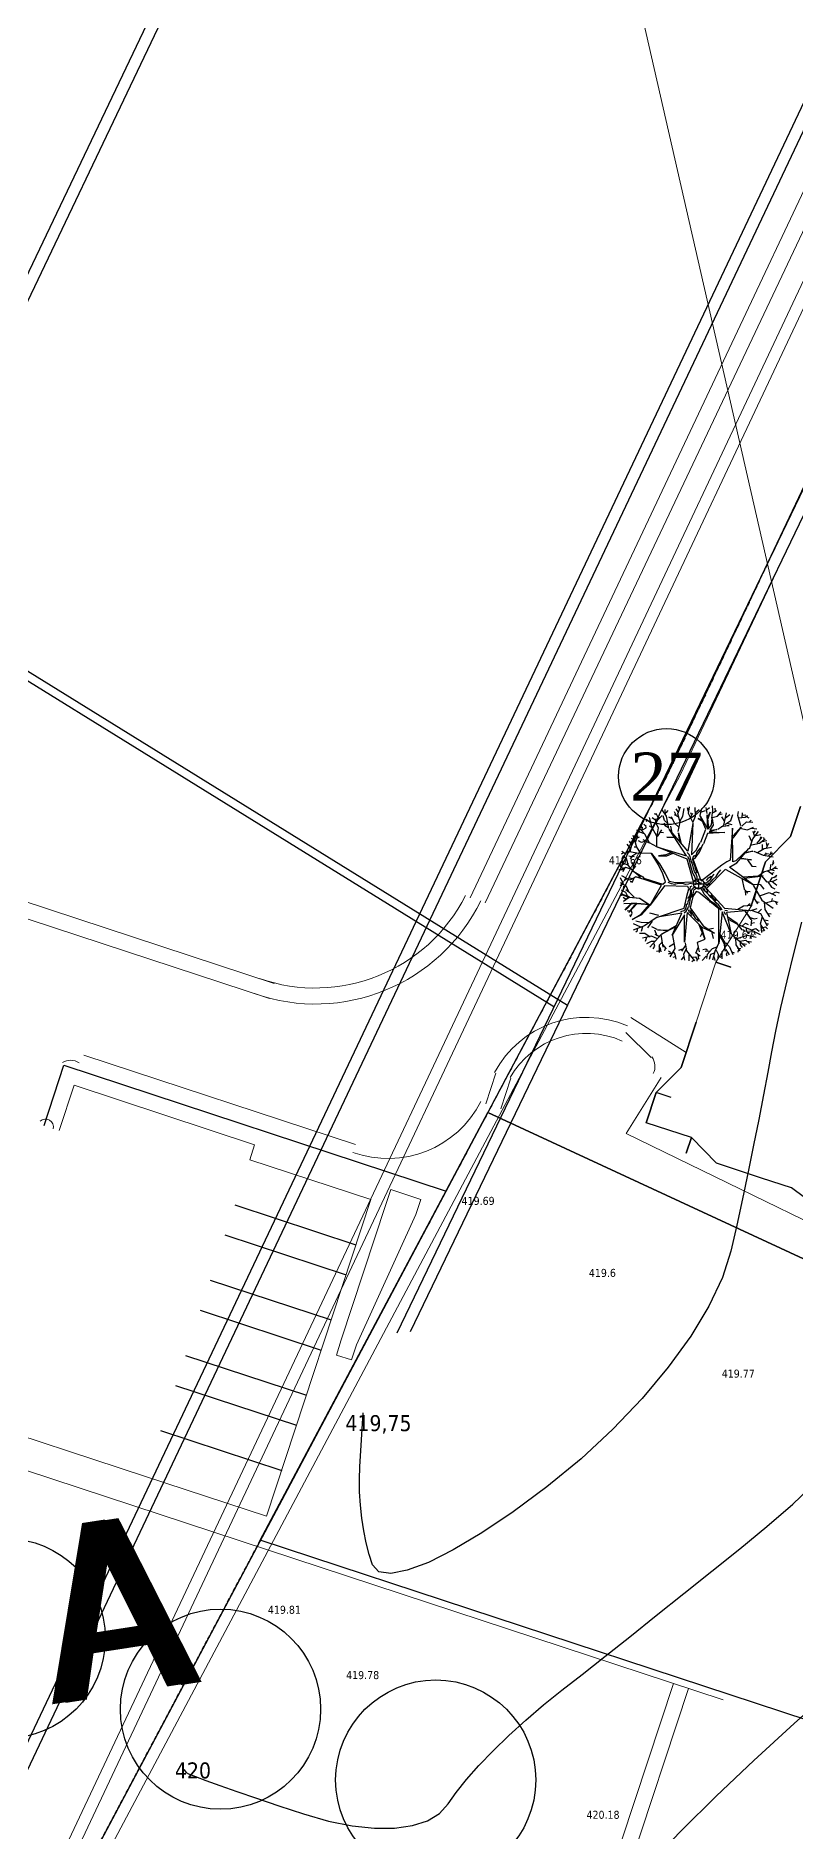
# Model space of a CAD drawing. Header units: metres. Extents: x 2 to 659295185, y -28 to 1124222152.
# Drawn here: x 654544.5 to 654639.4, y 1123515.1 to 1123739.4 of the extents above; entities that cross this region are included whole.
import ezdxf
from ezdxf.enums import TextEntityAlignment as Align

# ---------------------------------------------------------------- set-up
doc = ezdxf.new("R2010")
doc.units = ezdxf.units.M
doc.header["$MEASUREMENT"] = 0
doc.linetypes.add('HIDDEN', pattern=[0.375, 0.25, -0.125])
doc.layers.get('0').update_dxf_attribs({"linetype": 'CONTINUOUS'})
for name, color, linetype in [('000PAREDES', 2, 'CONTINUOUS'), ('Arboles', 3, 'CONTINUOUS'), ('CALLES', 1, 'CONTINUOUS'), ('Cota', 3, 'CONTINUOUS'), ('CURVAS', 2, 'CONTINUOUS'), ('CVL_CURV_D', 7, 'CONTINUOUS'), ('CVL_CURV_G', 42, 'CONTINUOUS'), ('Estructura', 1, 'CONTINUOUS'), ('MANZANA', 30, 'CONTINUOUS'), ('PARCELA SL', 1, 'CONTINUOUS'), ('PARED', 7, 'CONTINUOUS'), ('PUERTA', 3, 'CONTINUOUS'), ('vista4', 6, 'CONTINUOUS')]:
    doc.layers.add(name, color=color, linetype=linetype)
doc.layers.add('acera', color=32, linetype='CONTINUOUS', lineweight=20)
doc.styles.get("Standard").update_dxf_attribs({"font": 'tahoma.ttf'})
doc.styles.add('VERT_CUADRO', font='ROMANTIC')

# ---------------------------------------------------------------- blocks, each defined once
blk = doc.blocks.new('VERT_CUADRO')
blk.add_circle((0, 0), 1)
at = {"style": 'VERT_CUADRO'}
blk.add_attdef('PT', text='', height=1, dxfattribs=at).set_placement((0, 0), align=Align.MIDDLE_CENTER)
blk = doc.blocks.new('A$C469D301D')
for p, q in [((0.472, 2.19), (0.454, 2.246)), ((0.529, 2.215), (0.505, 2.254)), ((0.569, 2.297), (0.539, 2.291)), ((0.618, 2.253), (0.548, 2.319)), ((0.627, 2.18), (0.604, 2.342)), ((0.699, 2.283), (0.644, 2.335)), ((0.723, 2.371), (0.688, 2.393)), ((0.723, 2.167), (0.691, 2.248)), ((0.701, 2.233), (0.696, 2.313)), ((0.704, 2.255), (0.754, 2.336)), ((0.741, 2.314), (0.717, 2.394)), ((0.735, 2.294), (0.806, 2.35)), ((0.871, 2.329), (0.817, 2.438)), ((0.83, 2.269), (0.82, 2.342)), ((0.877, 2.215), (0.83, 2.269)), ((0.857, 2.363), (0.866, 2.436)), ((0.885, 2.134), (0.871, 2.329)), ((0.872, 2.385), (0.907, 2.417)), ((0.951, 2.277), (0.904, 2.309)), ((0.979, 2.208), (0.945, 2.313)), ((1.06, 2.293), (0.996, 2.337)), ((1.024, 2.327), (1.006, 2.38)), ((1.063, 2.376), (1.036, 2.423)), ((1.05, 2.343), (1.105, 2.45)), ((1.072, 2.21), (1.05, 2.343)), ((1.089, 2.418), (1.073, 2.459)), ((1.075, 2.229), (1.122, 2.297)), ((1.122, 2.297), (1.16, 2.416)), ((1.222, 2.361), (1.211, 2.418)), ((1.217, 2.33), (1.246, 2.432)), ((1.272, 2.173), (1.217, 2.33)), ((1.246, 2.272), (1.284, 2.327)), ((1.262, 2.305), (1.257, 2.334)), ((1.273, 2.188), (1.321, 2.271)), ((1.321, 2.271), (1.332, 2.411)), ((1.331, 2.333), (1.391, 2.37)), ((1.394, 2.274), (1.435, 2.378)), ((1.395, 2.267), (1.483, 2.047)), ((1.455, 2.051), (1.395, 2.267)), ((1.421, 2.331), (1.486, 2.343)), ((1.483, 2.047), (1.505, 2.271)), ((1.505, 2.271), (1.494, 2.051)), ((1.507, 2.291), (1.504, 2.387)), ((1.556, 2.307), (1.507, 2.209)), ((1.512, 2.24), (1.556, 2.307)), ((1.514, 2.352), (1.554, 2.378)), ((1.57, 2.21), (1.603, 2.331)), ((1.603, 2.331), (1.606, 2.398)), ((1.603, 2.294), (1.658, 2.319)), ((1.64, 2.312), (1.639, 2.36)), ((1.659, 2.23), (1.726, 2.291)), ((1.688, 2.254), (1.736, 2.259)), ((1.743, 2.078), (1.809, 2.265)), ((1.978, 2.201), (1.997, 2.261)), ((0.239, 1.921), (0.207, 1.975)), ((0.276, 1.952), (0.25, 2.017)), ((0.331, 2.02), (0.284, 2.052)), ((0.349, 1.908), (0.316, 2.099)), ((0.34, 1.983), (0.39, 2.088)), ((0.384, 2.08), (0.373, 2.114)), ((0.377, 2.055), (0.413, 2.066)), ((0.421, 2.154), (0.382, 2.171)), ((0.433, 1.972), (0.389, 2.002)), ((0.427, 2.136), (0.404, 2.18)), ((0.501, 2.097), (0.422, 2.212)), ((0.495, 2.101), (0.427, 2.136)), ((0.49, 1.987), (0.433, 1.972)), ((0.464, 2.155), (0.478, 2.21)), ((0.555, 1.947), (0.464, 2.011)), ((0.474, 2.166), (0.531, 2.191)), ((0.557, 1.949), (0.501, 2.097)), ((0.531, 2.191), (0.533, 2.235)), ((0.624, 2.185), (0.588, 2.211)), ((0.684, 2.04), (0.627, 2.18)), ((0.66, 1.875), (0.684, 2.04)), ((0.688, 2.043), (0.723, 2.167)), ((0.692, 2.034), (0.774, 2.126)), ((0.753, 2.094), (0.793, 2.084)), ((0.879, 2.144), (0.822, 2.19)), ((0.844, 2.175), (0.823, 2.227)), ((0.834, 2.006), (0.945, 1.989)), ((0.947, 1.979), (0.834, 2.006)), ((1.133, 1.748), (0.885, 2.126)), ((1.1, 1.678), (0.886, 2.125)), ((0.925, 2.06), (0.916, 2.166)), ((1.045, 2.131), (0.979, 2.208)), ((1.023, 2.071), (1.072, 2.21)), ((1.023, 2.049), (1.043, 1.881)), ((1.026, 1.915), (1.023, 2.049)), ((1.264, 2.167), (1.133, 1.748)), ((1.267, 2.169), (1.181, 1.68)), ((1.35, 1.86), (1.455, 2.051)), ((1.358, 2.23), (1.419, 2.182)), ((1.416, 2.196), (1.358, 2.23)), ((1.471, 1.979), (1.387, 1.829)), ((1.744, 1.964), (1.471, 1.979)), ((1.494, 2.051), (1.552, 2.107)), ((1.623, 2.027), (1.503, 2.003)), ((1.503, 2.003), (1.744, 1.964)), ((1.574, 2.1), (1.512, 2.027)), ((1.512, 2.027), (1.623, 2.027)), ((1.552, 2.107), (1.572, 2.206)), ((1.572, 2.206), (1.574, 2.1)), ((1.575, 2.222), (1.659, 2.23)), ((1.641, 2.03), (1.743, 2.078)), ((1.825, 2.06), (1.695, 2.058)), ((1.724, 2.064), (1.825, 2.06)), ((1.766, 2.135), (1.729, 2.213)), ((1.757, 2.085), (1.859, 2.137)), ((1.869, 2.016), (1.77, 1.521)), ((1.783, 2.186), (1.856, 2.233)), ((1.794, 2.103), (1.864, 2.071)), ((1.808, 1.493), (1.869, 2.016)), ((2.007, 2.019), (1.856, 1.861)), ((1.859, 2.137), (1.902, 2.227)), ((1.865, 1.892), (2.007, 2.019)), ((2.005, 2.033), (1.978, 2.201)), ((1.986, 2), (2.1, 1.957)), ((1.988, 2.164), (2.089, 2.158)), ((2.016, 2.025), (2.1, 2.087)), ((2.038, 2.159), (2.056, 2.233)), ((2.053, 2.196), (2.102, 2.193)), ((2.089, 2.158), (2.127, 2.18)), ((2.1, 2.087), (2.199, 2.066)), ((2.1, 1.957), (2.199, 1.988)), ((2.105, 2.166), (2.141, 2.144)), ((2.148, 2.077), (2.173, 2.101)), ((2.162, 1.976), (2.244, 1.955)), ((0.181, 1.648), (0.063, 1.71)), ((0.135, 1.847), (0.095, 1.832)), ((0.112, 1.684), (0.098, 1.733)), ((0.152, 1.833), (0.111, 1.871)), ((0.172, 1.745), (0.115, 1.803)), ((0.149, 1.767), (0.115, 1.776)), ((0.221, 1.849), (0.152, 1.833)), ((0.18, 1.653), (0.172, 1.745)), ((0.34, 1.816), (0.2, 1.859)), ((0.246, 1.769), (0.211, 1.787)), ((0.229, 1.742), (0.271, 1.788)), ((0.248, 1.844), (0.239, 1.921)), ((0.269, 1.642), (0.247, 1.683)), ((0.249, 1.88), (0.276, 1.952)), ((0.271, 1.788), (0.339, 1.82)), ((0.351, 1.909), (0.307, 1.917)), ((0.565, 1.781), (0.34, 1.816)), ((0.393, 1.813), (0.349, 1.908)), ((0.659, 1.877), (0.557, 1.949)), ((0.567, 1.78), (0.669, 1.607)), ((0.648, 1.591), (0.567, 1.78)), ((0.66, 1.877), (1.1, 1.678)), ((1.108, 1.622), (0.66, 1.877)), ((0.669, 1.734), (0.799, 1.717)), ((0.785, 1.733), (0.669, 1.734)), ((0.87, 1.756), (0.785, 1.733)), ((0.799, 1.717), (0.902, 1.743)), ((1.141, 1.7), (1.122, 1.729)), ((1.159, 1.657), (1.141, 1.7)), ((1.181, 1.68), (1.266, 1.747)), ((1.23, 1.623), (1.309, 1.706)), ((1.254, 1.664), (1.27, 1.701)), ((1.266, 1.747), (1.343, 1.856)), ((1.27, 1.701), (1.295, 1.732)), ((1.295, 1.732), (1.323, 1.76)), ((1.309, 1.706), (1.382, 1.828)), ((1.323, 1.76), (1.342, 1.78)), ((2.091, 1.66), (2.162, 1.808)), ((2.111, 1.715), (2.26, 1.728)), ((2.14, 1.764), (2.115, 1.86)), ((2.162, 1.808), (2.265, 1.91)), ((2.198, 1.839), (2.185, 1.92)), ((2.196, 1.902), (2.223, 1.927)), ((2.216, 1.857), (2.294, 1.859)), ((2.223, 1.731), (2.312, 1.814)), ((2.26, 1.728), (2.354, 1.787)), ((2.276, 1.785), (2.291, 1.824)), ((2.291, 1.624), (2.304, 1.702)), ((2.304, 1.751), (2.375, 1.754)), ((2.336, 1.777), (2.338, 1.806)), ((2.353, 1.633), (2.401, 1.708)), ((2.372, 1.666), (2.368, 1.724)), ((0.079, 1.585), (0.026, 1.592)), ((0.053, 1.42), (0.035, 1.466)), ((0.134, 1.676), (0.041, 1.656)), ((0.084, 1.61), (0.051, 1.643)), ((0.07, 1.359), (0.054, 1.418)), ((0.178, 1.411), (0.059, 1.495)), ((0.14, 1.616), (0.079, 1.585)), ((0.109, 1.598), (0.083, 1.553)), ((0.14, 1.616), (0.084, 1.61)), ((0.095, 1.423), (0.133, 1.442)), ((0.226, 1.575), (0.14, 1.616)), ((0.211, 1.427), (0.176, 1.449)), ((0.276, 1.452), (0.178, 1.411)), ((0.244, 1.544), (0.181, 1.648)), ((0.241, 1.433), (0.203, 1.366)), ((0.244, 1.544), (0.269, 1.642)), ((0.246, 1.544), (0.385, 1.436)), ((0.345, 1.437), (0.246, 1.544)), ((0.264, 1.607), (0.249, 1.645)), ((0.261, 1.585), (0.295, 1.62)), ((0.656, 1.27), (0.275, 1.452)), ((0.275, 1.452), (0.345, 1.437)), ((0.385, 1.436), (0.397, 1.417)), ((0.397, 1.417), (0.681, 1.284)), ((0.699, 1.446), (0.648, 1.591)), ((0.669, 1.607), (0.739, 1.447)), ((0.727, 1.314), (0.699, 1.446)), ((0.739, 1.447), (0.781, 1.318)), ((1.16, 1.26), (1.108, 1.622)), ((1.139, 1.603), (1.121, 1.663)), ((1.146, 1.531), (1.139, 1.603)), ((1.154, 1.47), (1.146, 1.531)), ((1.168, 1.396), (1.154, 1.47)), ((1.16, 1.614), (1.159, 1.657)), ((1.168, 1.572), (1.16, 1.614)), ((1.184, 1.522), (1.168, 1.572)), ((1.187, 1.473), (1.184, 1.522)), ((1.193, 1.421), (1.187, 1.473)), ((1.191, 1.61), (1.204, 1.645)), ((1.197, 1.561), (1.191, 1.61)), ((1.21, 1.384), (1.193, 1.421)), ((1.211, 1.504), (1.197, 1.561)), ((1.199, 1.61), (1.23, 1.623)), ((1.282, 1.259), (1.199, 1.61)), ((1.204, 1.645), (1.221, 1.662)), ((1.222, 1.446), (1.211, 1.504)), ((1.221, 1.662), (1.243, 1.672)), ((1.232, 1.388), (1.222, 1.446)), ((1.23, 1.65), (1.254, 1.664)), ((1.629, 1.463), (1.282, 1.257)), ((1.713, 1.503), (1.629, 1.463)), ((1.77, 1.521), (1.713, 1.503)), ((1.747, 1.414), (1.868, 1.469)), ((2.072, 1.104), (1.747, 1.414)), ((1.856, 1.502), (1.808, 1.493)), ((2.083, 1.665), (1.856, 1.502)), ((1.868, 1.469), (2.083, 1.665)), ((2.1, 1.485), (1.938, 1.523)), ((1.953, 1.532), (2.1, 1.485)), ((2.138, 1.617), (2.016, 1.602)), ((2.029, 1.614), (2.138, 1.617)), ((2.04, 1.493), (2.093, 1.389)), ((2.156, 1.616), (2.29, 1.538)), ((2.21, 1.587), (2.321, 1.634)), ((2.29, 1.538), (2.441, 1.49)), ((2.318, 1.531), (2.347, 1.563)), ((2.321, 1.634), (2.439, 1.644)), ((2.33, 1.548), (2.376, 1.552)), ((2.375, 1.517), (2.439, 1.554)), ((2.403, 1.539), (2.427, 1.578)), ((2.429, 1.385), (2.441, 1.431)), ((0, 1.195), (0.046, 1.203)), ((0.038, 1.192), (0, 1.195)), ((0.054, 1.366), (0.014, 1.342)), ((0.045, 1.2), (0.02, 1.217)), ((0.113, 1.323), (0.027, 1.391)), ((0.087, 1.227), (0.029, 1.276)), ((0.035, 1.094), (0.115, 1.153)), ((0.13, 1.143), (0.035, 1.094)), ((0.115, 1.153), (0.038, 1.192)), ((0.071, 1.126), (0.038, 1.157)), ((0.046, 1.203), (0.126, 1.161)), ((0.051, 1.299), (0.079, 1.322)), ((0.108, 1.325), (0.059, 1.323)), ((0.113, 1.164), (0.087, 1.227)), ((0.135, 1.231), (0.095, 1.273)), ((0.138, 1.232), (0.113, 1.323)), ((0.125, 1.166), (0.14, 1.151)), ((0.291, 1.107), (0.13, 1.143)), ((0.209, 1.14), (0.138, 1.232)), ((0.14, 1.151), (0.295, 1.114)), ((0.212, 1.384), (0.178, 1.385)), ((0.444, 0.987), (0.656, 1.27)), ((0.701, 1.254), (0.444, 0.987)), ((0.681, 1.284), (0.727, 1.314)), ((1.059, 1.199), (0.701, 1.254)), ((0.816, 1.271), (0.767, 1.302)), ((0.781, 1.318), (0.878, 1.287)), ((0.858, 1.259), (0.816, 1.271)), ((0.904, 1.261), (0.858, 1.259)), ((0.883, 1.284), (1.16, 1.258)), ((0.934, 1.263), (0.904, 1.261)), ((0.982, 1.255), (0.934, 1.263)), ((1.038, 1.236), (0.982, 1.255)), ((1.029, 1.051), (1.075, 1.159)), ((1.075, 1.236), (1.038, 1.236)), ((1.075, 1.159), (1.061, 1.201)), ((1.107, 1.242), (1.075, 1.236)), ((1.093, 1.153), (1.103, 1.192)), ((1.099, 1.105), (1.093, 1.153)), ((1.103, 1.192), (1.131, 1.203)), ((1.146, 1.226), (1.107, 1.242)), ((1.107, 1.096), (1.111, 1.13)), ((1.111, 1.13), (1.138, 1.165)), ((1.137, 1.098), (1.152, 1.141)), ((1.138, 1.165), (1.181, 1.183)), ((1.19, 1.208), (1.146, 1.226)), ((1.152, 1.141), (1.202, 1.16)), ((1.186, 1.353), (1.168, 1.396)), ((1.198, 1.289), (1.186, 1.353)), ((1.199, 1.229), (1.198, 1.289)), ((1.27, 1.206), (1.199, 1.229)), ((1.202, 1.16), (1.235, 1.16)), ((1.206, 1.393), (1.206, 1.393)), ((1.226, 1.331), (1.21, 1.384)), ((1.22, 1.296), (1.226, 1.331)), ((1.22, 1.26), (1.22, 1.296)), ((1.248, 1.232), (1.22, 1.26)), ((1.245, 1.162), (1.278, 1.108)), ((1.279, 1.225), (1.248, 1.232)), ((1.286, 1.156), (1.293, 1.171)), ((1.309, 1.104), (1.286, 1.156)), ((1.293, 1.171), (1.332, 1.155)), ((1.298, 1.195), (1.333, 1.168)), ((1.325, 1.104), (1.313, 1.135)), ((1.317, 1.235), (1.351, 1.215)), ((1.323, 1.206), (1.369, 1.188)), ((1.332, 1.155), (1.348, 1.108)), ((1.333, 1.168), (1.365, 1.174)), ((1.348, 1.133), (1.681, 1.391)), ((1.348, 1.132), (1.587, 0.792)), ((1.351, 1.215), (1.38, 1.237)), ((1.365, 1.174), (1.403, 1.201)), ((1.366, 1.257), (1.399, 1.293)), ((1.369, 1.188), (1.397, 1.22)), ((1.38, 1.237), (1.425, 1.265)), ((1.399, 1.293), (1.443, 1.311)), ((1.403, 1.201), (1.434, 1.23)), ((1.425, 1.265), (1.466, 1.309)), ((1.434, 1.23), (1.469, 1.26)), ((1.466, 1.309), (1.497, 1.338)), ((1.469, 1.26), (1.521, 1.299)), ((1.521, 1.299), (1.556, 1.346)), ((1.556, 1.346), (1.607, 1.392)), ((1.686, 1.388), (2.072, 1.104)), ((1.917, 1.218), (1.93, 1.044)), ((2.25, 1.217), (1.938, 1.233)), ((1.953, 1.218), (2.25, 1.217)), ((2.093, 1.389), (2.162, 1.372)), ((2.168, 1.222), (2.268, 1.275)), ((2.231, 1.212), (2.291, 1.115)), ((2.268, 1.275), (2.41, 1.301)), ((2.335, 1.285), (2.403, 1.219)), ((2.346, 1.12), (2.386, 1.167)), ((2.374, 1.299), (2.392, 1.374)), ((2.386, 1.167), (2.453, 1.177)), ((2.39, 1.241), (2.428, 1.243)), ((2.392, 1.112), (2.463, 1.137)), ((2.395, 1.293), (2.43, 1.275)), ((2.41, 1.301), (2.471, 1.332)), ((2.411, 1.362), (2.448, 1.401)), ((2.413, 1.17), (2.461, 1.2)), ((2.447, 1.313), (2.487, 1.298)), ((0.036, 1.063), (0.149, 1.052)), ((0.143, 1.044), (0.036, 1.063)), ((0.046, 0.959), (0.077, 0.99)), ((0.081, 0.981), (0.046, 0.959)), ((0.075, 0.945), (0.123, 0.942)), ((0.077, 0.99), (0.143, 1.044)), ((0.149, 1.037), (0.081, 0.981)), ((0.096, 0.914), (0.23, 1.038)), ((0.238, 1.034), (0.096, 0.914)), ((0.101, 0.871), (0.133, 0.872)), ((0.114, 0.844), (0.146, 0.894)), ((0.134, 0.797), (0.286, 0.863)), ((0.288, 0.854), (0.134, 0.797)), ((0.146, 0.894), (0.139, 0.945)), ((0.149, 1.052), (0.239, 1.044)), ((0.23, 1.038), (0.149, 1.037)), ((0.439, 0.988), (0.238, 1.034)), ((0.239, 1.044), (0.417, 1.001)), ((0.286, 0.863), (0.426, 0.993)), ((0.44, 0.986), (0.288, 0.854)), ((0.426, 0.993), (0.291, 1.107)), ((0.295, 1.114), (0.439, 0.988)), ((0.555, 0.808), (0.421, 0.86)), ((0.532, 0.786), (0.962, 0.872)), ((0.957, 0.833), (0.983, 0.854)), ((0.962, 0.872), (1.025, 1.048)), ((0.983, 0.854), (1.001, 0.901)), ((0.989, 0.822), (1.016, 0.857)), ((1.001, 0.901), (1.005, 0.935)), ((1.016, 0.857), (1.03, 0.886)), ((1.027, 0.922), (1.038, 0.971)), ((1.038, 0.971), (1.069, 1.016)), ((1.04, 1.014), (1.076, 1.051)), ((1.041, 0.882), (1.043, 0.905)), ((1.043, 0.905), (1.06, 0.941)), ((1.121, 1.033), (1.054, 0.863)), ((1.054, 0.926), (1.054, 0.926)), ((1.054, 0.863), (1.222, 0.561)), ((1.06, 0.941), (1.072, 0.984)), ((1.069, 1.016), (1.1, 1.048)), ((1.072, 0.984), (1.088, 1.023)), ((1.076, 1.051), (1.099, 1.105)), ((1.088, 1.023), (1.117, 1.045)), ((1.1, 1.048), (1.107, 1.096)), ((1.117, 1.045), (1.137, 1.098)), ((1.183, 1.103), (1.121, 1.033)), ((1.213, 1.091), (1.183, 1.103)), ((1.497, 0.794), (1.218, 1.089)), ((1.278, 1.108), (1.302, 1.05)), ((1.302, 1.05), (1.343, 0.991)), ((1.338, 1.07), (1.309, 1.104)), ((1.369, 1.029), (1.338, 1.07)), ((1.342, 0.969), (1.342, 0.969)), ((1.343, 0.991), (1.384, 0.932)), ((1.348, 1.108), (1.355, 1.069)), ((1.396, 0.912), (1.367, 0.916)), ((1.404, 0.982), (1.369, 1.029)), ((1.384, 0.932), (1.427, 0.897)), ((1.432, 0.974), (1.403, 1.025)), ((1.444, 0.93), (1.404, 0.982)), ((1.427, 0.897), (1.462, 0.867)), ((1.472, 0.922), (1.432, 0.974)), ((1.471, 0.889), (1.444, 0.93)), ((1.462, 0.867), (1.507, 0.802)), ((1.505, 0.849), (1.471, 0.889)), ((1.483, 0.955), (1.483, 0.955)), ((1.53, 0.803), (1.505, 0.849)), ((1.93, 1.044), (1.976, 0.975)), ((1.944, 1.027), (1.939, 0.949)), ((1.962, 1.008), (2.016, 0.996)), ((2.111, 0.991), (2.067, 0.882)), ((2.067, 0.882), (2.107, 0.795)), ((2.071, 1.106), (2.187, 1.089)), ((2.079, 1.09), (2.183, 0.839)), ((2.168, 0.918), (2.309, 0.944)), ((2.187, 1.089), (2.236, 1.007)), ((2.291, 1.115), (2.392, 1.112)), ((2.309, 1.111), (2.355, 1.022)), ((2.309, 0.944), (2.404, 0.887)), ((2.334, 0.807), (2.351, 0.847)), ((2.354, 0.918), (2.417, 0.944)), ((2.355, 1.022), (2.407, 0.988)), ((2.374, 1.113), (2.441, 1.043)), ((2.417, 0.944), (2.465, 0.922)), ((0.313, 0.677), (0.127, 0.633)), ((0.256, 0.662), (0.144, 0.727)), ((0.168, 0.598), (0.194, 0.62)), ((0.268, 0.733), (0.189, 0.765)), ((0.194, 0.62), (0.2, 0.638)), ((0.301, 0.558), (0.222, 0.565)), ((0.254, 0.601), (0.285, 0.667)), ((0.379, 0.715), (0.268, 0.733)), ((0.525, 0.785), (0.313, 0.677)), ((0.44, 0.735), (0.355, 0.637)), ((0.5, 0.595), (0.422, 0.645)), ((0.488, 0.498), (0.463, 0.588)), ((0.506, 0.588), (0.666, 0.562)), ((0.641, 0.557), (0.506, 0.588)), ((0.914, 0.798), (0.532, 0.786)), ((0.559, 0.512), (0.802, 0.617)), ((0.784, 0.597), (0.559, 0.512)), ((0.721, 0.476), (0.914, 0.798)), ((0.953, 0.769), (0.721, 0.476)), ((1, 0.796), (0.901, 0.344)), ((0.901, 0.344), (0.953, 0.769)), ((0.905, 0.826), (0.957, 0.833)), ((0.954, 0.796), (0.989, 0.822)), ((1.203, 0.537), (1, 0.796)), ((1.031, 0.793), (1.033, 0.834)), ((1.033, 0.834), (1.058, 0.828)), ((1.054, 0.778), (1.045, 0.809)), ((1.065, 0.737), (1.054, 0.778)), ((1.058, 0.828), (1.073, 0.781)), ((1.073, 0.781), (1.091, 0.738)), ((1.091, 0.738), (1.115, 0.696)), ((1.115, 0.696), (1.134, 0.67)), ((1.134, 0.67), (1.156, 0.638)), ((1.224, 0.353), (1.163, 0.585)), ((1.222, 0.561), (1.385, 0.421)), ((1.428, 0.254), (1.497, 0.794)), ((1.542, 0.737), (1.428, 0.254)), ((1.507, 0.802), (1.527, 0.766)), ((1.548, 0.764), (1.53, 0.803)), ((1.642, 0.382), (1.542, 0.737)), ((1.596, 0.683), (1.576, 0.736)), ((1.586, 0.757), (1.627, 0.748)), ((1.587, 0.792), (1.982, 0.704)), ((1.982, 0.704), (1.608, 0.718)), ((1.608, 0.718), (1.642, 0.382)), ((1.753, 0.529), (1.618, 0.649)), ((1.621, 0.614), (1.748, 0.521)), ((1.794, 0.75), (1.887, 0.787)), ((1.887, 0.787), (2.02, 0.781)), ((1.901, 0.702), (1.977, 0.564)), ((1.977, 0.564), (1.908, 0.697)), ((1.943, 0.781), (1.992, 0.815)), ((1.964, 0.594), (2.024, 0.566)), ((1.988, 0.701), (2.095, 0.721)), ((2.009, 0.702), (2.136, 0.635)), ((2.024, 0.566), (2.076, 0.571)), ((2.091, 0.831), (2.138, 0.817)), ((2.099, 0.655), (2.161, 0.703)), ((2.153, 0.58), (2.106, 0.473)), ((2.136, 0.635), (2.215, 0.43)), ((2.183, 0.839), (2.341, 0.696)), ((2.213, 0.804), (2.207, 0.692)), ((2.207, 0.692), (2.267, 0.568)), ((2.298, 0.604), (2.238, 0.616)), ((2.249, 0.794), (2.355, 0.807)), ((2.355, 0.807), (2.424, 0.779)), ((2.391, 0.794), (2.404, 0.742)), ((0.401, 0.504), (0.258, 0.486)), ((0.297, 0.437), (0.325, 0.498)), ((0.379, 0.487), (0.301, 0.558)), ((0.383, 0.419), (0.31, 0.392)), ((0.556, 0.507), (0.351, 0.335)), ((0.44, 0.412), (0.383, 0.419)), ((0.4, 0.301), (0.431, 0.342)), ((0.488, 0.451), (0.401, 0.504)), ((0.431, 0.342), (0.429, 0.38)), ((0.517, 0.482), (0.459, 0.519)), ((0.499, 0.346), (0.486, 0.236)), ((0.556, 0.386), (0.499, 0.346)), ((0.514, 0.292), (0.499, 0.324)), ((0.52, 0.238), (0.514, 0.292)), ((0.558, 0.309), (0.556, 0.507)), ((0.56, 0.344), (0.602, 0.279)), ((0.578, 0.248), (0.592, 0.29)), ((0.741, 0.343), (0.654, 0.301)), ((0.726, 0.47), (0.738, 0.265)), ((0.902, 0.287), (0.835, 0.21)), ((0.907, 0.331), (0.913, 0.203)), ((1.219, 0.342), (1.097, 0.312)), ((1.097, 0.312), (1.107, 0.165)), ((1.195, 0.454), (1.152, 0.396)), ((1.191, 0.552), (1.224, 0.353)), ((1.385, 0.421), (1.203, 0.537)), ((1.285, 0.499), (1.377, 0.502)), ((1.344, 0.432), (1.35, 0.341)), ((1.458, 0.372), (1.508, 0.25)), ((1.529, 0.254), (1.462, 0.404)), ((1.644, 0.374), (1.832, 0.162)), ((1.697, 0.303), (1.688, 0.199)), ((1.723, 0.294), (1.89, 0.329)), ((1.748, 0.521), (1.82, 0.418)), ((1.82, 0.418), (1.753, 0.529)), ((1.779, 0.506), (1.937, 0.415)), ((1.83, 0.423), (1.863, 0.394)), ((1.833, 0.481), (1.883, 0.515)), ((1.878, 0.447), (1.888, 0.378)), ((1.883, 0.515), (1.92, 0.49)), ((1.888, 0.378), (1.93, 0.361)), ((1.89, 0.329), (2.019, 0.278)), ((1.896, 0.372), (1.904, 0.345)), ((1.931, 0.315), (1.94, 0.267)), ((1.937, 0.415), (2.087, 0.312)), ((1.982, 0.559), (1.962, 0.464)), ((1.968, 0.403), (2.033, 0.415)), ((1.974, 0.506), (2.025, 0.509)), ((1.974, 0.312), (1.986, 0.325)), ((2.012, 0.316), (1.997, 0.359)), ((2.033, 0.415), (2.08, 0.368)), ((2.106, 0.473), (2.161, 0.359)), ((2.12, 0.341), (2.119, 0.439)), ((2.121, 0.372), (2.146, 0.363)), ((2.144, 0.413), (2.187, 0.418)), ((2.179, 0.531), (2.24, 0.515)), ((2.187, 0.418), (2.21, 0.385)), ((2.209, 0.462), (2.24, 0.461)), ((0.447, 0.258), (0.481, 0.261)), ((0.678, 0.198), (0.623, 0.188)), ((0.662, 0.212), (0.632, 0.237)), ((0.738, 0.265), (0.644, 0.145)), ((0.728, 0.134), (0.687, 0.127)), ((0.734, 0.174), (0.707, 0.225)), ((0.735, 0.097), (0.734, 0.174)), ((0.855, 0.24), (0.793, 0.224)), ((0.821, 0.074), (0.86, 0.12)), ((0.919, 0.243), (0.861, 0.159)), ((0.861, 0.159), (0.862, 0.065)), ((0.913, 0.203), (1.018, 0.034)), ((0.942, 0.14), (0.929, 0.047)), ((0.976, 0.03), (1.002, 0.048)), ((0.981, 0.095), (1.041, 0.094)), ((1.041, 0.094), (1.065, 0.038)), ((1.104, 0.239), (1.047, 0.147)), ((1.058, 0.071), (1.054, 0.027)), ((1.058, 0.163), (1.115, 0.103)), ((1.082, 0.131), (1.084, 0.05)), ((1.207, 0.085), (1.137, 0.026)), ((1.219, 0.193), (1.17, 0.188)), ((1.279, 0.155), (1.204, 0.158)), ((1.228, 0.106), (1.207, 0.046)), ((1.241, 0.169), (1.219, 0.193)), ((1.316, 0.183), (1.228, 0.106)), ((1.253, 0.03), (1.285, 0.103)), ((1.285, 0.103), (1.342, 0.121)), ((1.353, 0.137), (1.299, 0.01)), ((1.403, 0.206), (1.316, 0.183)), ((1.334, 0.048), (1.318, 0.06)), ((1.339, 0), (1.334, 0.048)), ((1.426, 0.256), (1.353, 0.137)), ((1.374, 0.155), (1.396, 0.092)), ((1.396, 0.092), (1.387, 0.027)), ((1.421, 0.036), (1.452, 0.06)), ((1.458, 0.121), (1.447, 0.013)), ((1.514, 0.163), (1.458, 0.121)), ((1.508, 0.25), (1.514, 0.124)), ((1.514, 0.124), (1.529, 0.254)), ((1.551, 0.096), (1.522, 0.08)), ((1.522, 0.08), (1.529, 0.046)), ((1.527, 0.148), (1.569, 0.057)), ((1.537, 0.249), (1.588, 0.184)), ((1.588, 0.184), (1.626, 0.057)), ((1.614, 0.101), (1.649, 0.082)), ((1.688, 0.199), (1.741, 0.1)), ((1.707, 0.153), (1.763, 0.135)), ((1.71, 0.08), (1.73, 0.126)), ((1.76, 0.248), (1.855, 0.251)), ((1.763, 0.192), (1.766, 0.235)), ((1.79, 0.144), (1.763, 0.192)), ((1.795, 0.209), (1.855, 0.191)), ((1.855, 0.251), (1.904, 0.193)), ((1.869, 0.233), (1.939, 0.214))]:
    blk.add_line(p, q)
blk = doc.blocks.new('A$C1CDC482B')
at = {"layer": 'PUERTA', "linetype": 'Continuous'}
blk.add_blockref('A$C469D301D', (0, 0, 197.89), dxfattribs=at)
blk = doc.blocks.new('A$C14EB38C1')
at = {"rotation": 1}
blk.add_blockref('A$C1CDC482B', (0.021, -0.023, 593.671), dxfattribs=at)
blk = doc.blocks.new('arbol')
at = {"layer": 'Arboles'}
blk.add_circle((654790.78, 1123791.67), 0.64, dxfattribs=at)
at = {"xscale": 8.000000000032065, "yscale": 8.000000000032065, "zscale": 8.000000000032065, "rotation": 6.294289769575494}
blk.add_blockref('A$C14EB38C1', (654782.03, 1123780.92, -6332.49), dxfattribs=at)
blk = doc.blocks.new('arbol2')
at = {"layer": 'Arboles'}
for p, q in [((654790.14, 1123791.67), (654791.42, 1123791.67)), ((654790.78, 1123792.31), (654790.78, 1123791.03))]:
    blk.add_line(p, q, dxfattribs=at)
blk.add_blockref('arbol', (0, 0), dxfattribs=at)

msp = doc.modelspace()

# ---------------------------------------------------------------- linework, layer by layer
at = {"lineweight": 30}
msp.add_lwpolyline([(654948.3512, 1123120.8818), (654737.653, 1123175.6708), (654613.3796, 1123207.9862), (654535.2993, 1123231.8219), (654565.2977, 1123318.8224), (654606.2977, 1123418.8224), (654522.2977, 1123456.8224), (654623.2977, 1123646.8224), (654713.6038, 1123837.3245)], dxfattribs=at)
msp.add_lwpolyline([(654948.3512, 1123120.8818), (654737.653, 1123175.6708), (654613.3796, 1123207.9862), (654535.2993, 1123231.8219), (654565.2977, 1123318.8224), (654606.2977, 1123418.8224), (654522.2977, 1123456.8224), (654623.2977, 1123646.8224), (654713.6038, 1123837.3245)], dxfattribs=at)
msp.add_lwpolyline([(654948.3512, 1123120.8818), (654737.653, 1123175.6708), (654613.3796, 1123207.9862), (654535.2993, 1123231.8219), (654565.2977, 1123318.8224), (654606.2977, 1123418.8224), (654522.2977, 1123456.8224), (654623.2977, 1123646.8224), (654713.6038, 1123837.3245)], dxfattribs=at)
at = {"flags": 128}
msp.add_lwpolyline([(654631.3369, 1123623.0263), (654629.4564, 1123623.645)], dxfattribs=at)
msp.add_lwpolyline([(654631.3369, 1123623.0263), (654629.4564, 1123623.645)], dxfattribs=at)
msp.add_lwpolyline([(654625.7645, 1123599.7561), (654626.4114, 1123601.7221)], close=True, dxfattribs=at)
at = {"layer": '000PAREDES', "flags": 128}
msp.add_lwpolyline([(654548.0085, 1123610.7512), (654595.7614, 1123595.0393)], dxfattribs=at)
at = {"layer": 'acera'}
msp.add_line((654626.0463, 1123532.8782), (654609.851, 1123483.8449), dxfattribs=at)
at = {"layer": 'acera', "flags": 128}
for points in [[(654674.5865, 1123792.479), (654598.7497, 1123631.6642)], [(654675.8482, 1123789.9798), (654600.6302, 1123631.0455)], [(654493.4292, 1123647.5605), (654574.2906, 1123620.9551)], [(654492.8104, 1123645.68), (654573.6719, 1123619.0746)], [(654618.8407, 1123616.7175), (654625.744, 1123612.362)], [(654618.222, 1123614.837), (654621.3643, 1123611.719)], [(654584.4422, 1123600.8477), (654550.5077, 1123612.013)], [(654601.9649, 1123609.7656), (654600.6993, 1123605.9191)], [(654618.2425, 1123602.231), (654622.6261, 1123609.2198)], [(654547.414, 1123602.6105), (654549.2702, 1123608.252)], [(654549.2702, 1123608.252), (654571.8362, 1123600.8272)], [(654602.5798, 1123605.3004), (654603.8454, 1123609.1468)], [(654571.2175, 1123598.9467), (654571.8362, 1123600.8272)], [(654657.7573, 1123582.9775), (654618.2425, 1123602.231)], [(654571.2175, 1123598.9467), (654586.347, 1123593.9687)], [(654573.3255, 1123554.3928), (654586.347, 1123593.9687)], [(654476.0971, 1123582.2151), (654630.3835, 1123531.4512)], [(654558.1961, 1123559.3707), (654535.6301, 1123566.7955)], [(654558.1961, 1123559.3707), (654573.3255, 1123554.3928)], [(654607.9519, 1123484.4721), (654624.1465, 1123533.5033)]]:
    msp.add_lwpolyline(points, dxfattribs=at)
at = {"layer": 'acera'}
for points in [[(654633.8118, 1123630.5483), (654629.4564, 1123623.645)], [(654633.8118, 1123630.5483), (654629.4564, 1123623.645)], [(654629.4564, 1123623.645), (654626.9815, 1123616.123)]]:
    msp.add_lwpolyline(points, dxfattribs=at)
msp.add_lwpolyline([(654582.0402, 1123574.545), (654583.9207, 1123573.9263), (654584.5394, 1123575.8068), (654591.9885, 1123592.1126), (654592.6072, 1123593.9931), (654588.8462, 1123595.2305), (654588.2275, 1123593.35), (654582.6589, 1123576.4255)], close=True, dxfattribs=at)
for centre, radius, start, end in [((654579.4221, 1123641.4028), 21, 250.525341, 333.25773), ((654579.4221, 1123641.4028), 23, 250.63392, 333.970565), ((654619.8553, 1123610.6045), 2, 333.446479, 36.449342), ((654545.7113, 1123603.0342), 1, 346.025129, 132.357878)]:
    msp.add_arc(centre, radius, start, end, dxfattribs=at)
for centre, major_axis, start_param, end_param in [((654613.2805, 1123603.7312), (11.7962, -5.4635), 1.5999889, 3.08541853), ((654613.2805, 1123603.7312), (9.9814, -4.623), 1.58588887, 3.05425931), ((654548.849, 1123609.371), (0.6251, 1.8998), 6.04043141, 7.14807472), ((654588.5018, 1123612.0969), (12.3488, -4.063), 4.6839185, 6.132229)]:
    msp.add_ellipse(centre, major_axis=major_axis, ratio=1, start_param=start_param, end_param=end_param, dxfattribs=at)
at = {"layer": 'CURVAS', "lineweight": 0}
for points in [[(654523, 1123230), (654349, 1123277), (654543, 1123924), (654601, 1123889), (654601, 1123826), (654687, 1123450), (654509, 1123414), (654592, 1123230), (654523, 1123230)], [(654950, 1123121), (654739, 1123175), (654615, 1123208), (654537, 1123232), (654567, 1123319), (654608, 1123419), (654524, 1123457), (654625, 1123647), (654715, 1123837)], [(654950, 1123121), (654739, 1123175), (654615, 1123208), (654537, 1123232), (654567, 1123319), (654608, 1123419), (654524, 1123457), (654625, 1123647), (654715, 1123837)]]:
    msp.add_lwpolyline(points, dxfattribs=at)
at = {"layer": 'CVL_CURV_D', "color": 7, "linetype": 'Continuous'}
for points, elevation in [([(654640.1679, 1123628.6139), (654639.1892, 1123624.8648), (654638.3042, 1123621.2951), (654637.5317, 1123617.9797), (654636.891, 1123614.9935), (654636.401, 1123612.4113), (654635.9489, 1123609.8834), (654635.418, 1123607.0549), (654634.822, 1123603.9929), (654634.1745, 1123600.7644), (654633.4892, 1123597.4365), (654632.7797, 1123594.0763), (654632.0596, 1123590.7508), (654631.3425, 1123587.5271), (654630.289, 1123584.2178), (654628.5917, 1123580.6437), (654626.3126, 1123576.8842), (654623.5136, 1123573.0185), (654620.2567, 1123569.1261), (654616.6038, 1123565.2864), (654612.6169, 1123561.5786), (654608.358, 1123558.0822), (654604.1214, 1123554.9558), (654600.1995, 1123552.3225), (654596.651, 1123550.2086), (654593.5347, 1123548.6402), (654590.9093, 1123547.6438), (654588.8335, 1123547.2454), (654587.366, 1123547.4714), (654586.5657, 1123548.3479), (654586.1444, 1123549.6367), (654585.7777, 1123551.0599), (654585.4699, 1123552.5846), (654585.2254, 1123554.1779), (654585.0484, 1123555.8067), (654584.9433, 1123557.4381), (654584.9143, 1123559.0392), (654584.9658, 1123560.577), (654585.387, 1123567.3346)], 419.75), ([(654644.5463, 1123533.1938), (654639.2593, 1123528.4975), (654634.2209, 1123523.8742), (654629.5136, 1123519.407), (654625.2203, 1123515.1792), (654621.4238, 1123511.274)], 420.25)]:
    msp.add_lwpolyline(points, dxfattribs=dict(at, elevation=elevation))
at = {"layer": 'CVL_CURV_G', "color": 42, "linetype": 'Continuous', "elevation": 420}
msp.add_lwpolyline([(654562.9726, 1123522.7453), (654563.2591, 1123522.3742), (654563.5897, 1123522.2054), (654564.4285, 1123521.8725), (654565.7358, 1123521.3894), (654567.4723, 1123520.77), (654569.5983, 1123520.0283), (654572.0744, 1123519.1782), (654574.8611, 1123518.2335), (654577.9188, 1123517.2084), (654581.0409, 1123516.3035), (654584.0144, 1123515.7083), (654586.7908, 1123515.4194), (654589.3211, 1123515.4334), (654591.5566, 1123515.7471), (654593.4487, 1123516.357), (654594.9484, 1123517.2599), (654596.0071, 1123518.4522), (654596.9932, 1123519.8881), (654598.282, 1123521.498), (654599.8352, 1123523.2437), (654601.6145, 1123525.0868), (654603.5814, 1123526.9891), (654605.6978, 1123528.9121), (654607.9253, 1123530.8177), (654610.2255, 1123532.6674), (654612.7397, 1123534.634), (654615.5885, 1123536.8786), (654618.7029, 1123539.3464), (654622.0138, 1123541.9822), (654625.4522, 1123544.7308), (654628.9491, 1123547.5373), (654632.4354, 1123550.3466), (654635.842, 1123553.1035), (654639.079, 1123555.8923), (654642.0725, 1123558.794)], dxfattribs=at)
at = {"layer": 'Estructura', "linetype": 'HIDDEN', "ltscale": 2, "flags": 128}
for points in [[(654713.6038, 1123837.3245), (654623.2977, 1123646.8224)], [(654623.2977, 1123646.8224), (654572.5224, 1123551.4025)], [(654572.5224, 1123551.4025), (654522.2977, 1123456.8224), (654606.2977, 1123418.8224)]]:
    msp.add_lwpolyline(points, dxfattribs=at)
at = {"layer": 'Estructura', "flags": 128}
msp.add_lwpolyline([(654629.4564, 1123623.645), (654631.3369, 1123623.0263), (654629.4564, 1123623.645)], close=True, dxfattribs=at)
at = {"layer": 'Estructura'}
msp.add_lwpolyline([(654623.8878, 1123606.7205), (654622.0073, 1123607.3393)], dxfattribs=at)
at = {"layer": 'Estructura', "flags": 128}
msp.add_lwpolyline([(654625.7645, 1123599.7561), (654626.4114, 1123601.7221)], dxfattribs=at)
msp.add_lwpolyline([(654625.7645, 1123599.7561), (654626.4114, 1123601.7221)], dxfattribs=at)
at = {"layer": 'MANZANA'}
for points in [[(654620.5215, 1123871.2244), (654524.5995, 1123670.0976)], [(654622.2238, 1123871.4021), (654526.3018, 1123670.2753)], [(654710.255, 1123827.9048), (654589.5789, 1123577.2699)], [(654711.9573, 1123828.0825), (654591.2812, 1123577.4475)], [(654304.1336, 1123807.0186), (654609.2324, 1123618.0888)], [(654305.8358, 1123807.1962), (654610.9347, 1123618.2664)]]:
    msp.add_lwpolyline(points, dxfattribs=at)
at = {"layer": 'MANZANA', "lineweight": -3}
for points in [[(654685.2977, 1123825.8224), (654754.2977, 1123791.8224), (654674.2977, 1123593.8224), (654878.2977, 1123382.8224), (654759.2977, 1123163.8224), (654521.2977, 1123229.8224), (654590.2977, 1123413.8224), (654507.2977, 1123449.8224), (654685.2977, 1123825.8224)], [(654687, 1123826), (654756, 1123792), (654676, 1123594), (654880, 1123383), (654761, 1123164), (654523, 1123230), (654592, 1123414), (654509, 1123450), (654687, 1123826)]]:
    msp.add_lwpolyline(points, dxfattribs=at)
at = {"layer": 'PARCELA SL', "lineweight": 0}
for points in [[(654553.2977, 1123914.8224), (654590.2977, 1123893.8224), (654650.2977, 1123875.8224), (654699.2977, 1123833.8224), (654519.2977, 1123451.8224), (654600.2977, 1123415.8224), (654524.2977, 1123233.8224), (654349.2977, 1123277.8224), (654553.2977, 1123914.8224)], [(654555, 1123915), (654592, 1123894), (654652, 1123876), (654701, 1123834), (654521, 1123452), (654602, 1123416), (654526, 1123234), (654351, 1123278), (654555, 1123915)]]:
    msp.add_lwpolyline(points, dxfattribs=at)
at = {"layer": 'PARED', "flags": 128}
for points in [[(654638.786, 1123639.3321), (654640.0234, 1123643.0931)], [(654640.0234, 1123643.0931), (654638.786, 1123639.3321)], [(654635.668, 1123636.1898), (654638.786, 1123639.3321)], [(654638.786, 1123639.3321), (654635.668, 1123636.1898)], [(654633.8118, 1123630.5483), (654635.668, 1123636.1898)], [(654635.668, 1123636.1898), (654633.8118, 1123630.5483)], [(654631.3369, 1123623.0263), (654629.4564, 1123623.645)], [(654631.3369, 1123623.0263), (654629.4564, 1123623.645)], [(654626.9815, 1123616.123), (654625.1253, 1123610.4815)], [(654625.1253, 1123610.4815), (654626.9815, 1123616.123)], [(654545.5335, 1123603.2292), (654548.0085, 1123610.7512)], [(654625.1253, 1123610.4815), (654622.0073, 1123607.3393)], [(654622.0073, 1123607.3393), (654625.1253, 1123610.4815)], [(654622.0073, 1123607.3393), (654620.7699, 1123603.5783)], [(654620.7699, 1123603.5783), (654622.0073, 1123607.3393)], [(654662.6954, 1123576.2493), (654600.9777, 1123604.8343)], [(654626.4114, 1123601.7221), (654620.7699, 1123603.5783)], [(654626.4114, 1123601.7221), (654620.7699, 1123603.5783)], [(654629.5255, 1123598.5187), (654626.4114, 1123601.7221)], [(654629.5255, 1123598.5187), (654626.4114, 1123601.7221)], [(654635.167, 1123596.6625), (654629.5255, 1123598.5187)], [(654635.167, 1123596.6625), (654629.5255, 1123598.5187)], [(654638.928, 1123595.425), (654635.167, 1123596.6625)], [(654638.928, 1123595.425), (654635.167, 1123596.6625)], [(654572.5224, 1123551.4025), (654595.7614, 1123595.0393)], [(654643.9508, 1123591.6883), (654638.928, 1123595.425)], [(654643.9508, 1123591.6883), (654638.928, 1123595.425)]]:
    msp.add_lwpolyline(points, dxfattribs=at)
at = {"layer": 'PARED'}
msp.add_lwpolyline([(654600.9777, 1123604.8343), (654662.6954, 1123576.2493), (654671.2977, 1123594.8224), (654708.4749, 1123560.707), (654689.9743, 1123512.758), (654572.5224, 1123551.4025)], close=True, dxfattribs=at)
for centre in [(654540.6814, 1123539.1405), (654567.5684, 1123530.294), (654594.4555, 1123521.4476)]:
    msp.add_circle(centre, 12.5, dxfattribs=at)
at = {"layer": 'vista4', "flags": 128}
for points in [[(654569.3613, 1123593.3052), (654584.4908, 1123588.3272)], [(654568.1238, 1123589.5442), (654583.2533, 1123584.5662)], [(654566.2677, 1123583.9027), (654581.3971, 1123578.9248)], [(654565.0302, 1123580.1417), (654580.1597, 1123575.1638)], [(654563.174, 1123574.5002), (654578.3035, 1123569.5223)], [(654561.9366, 1123570.7392), (654577.066, 1123565.7613)], [(654560.0804, 1123565.0977), (654575.2098, 1123560.1198)]]:
    msp.add_lwpolyline(points, dxfattribs=at)

# ---------------------------------------------------------------- block references
at = {"color": 2, "xscale": 6, "yscale": 6, "zscale": 6}
msp.add_blockref('VERT_CUADRO', (654623.2977, 1123646.8224), dxfattribs=at).add_auto_attribs({'PT': '27'})
at = {"layer": 'Arboles'}
msp.add_blockref('arbol2', (-163.4718, -158.2633), dxfattribs=at)

# ---------------------------------------------------------------- texts
at = {"layer": 'CALLES', "color": 0}
for p in [(654516.4363, 1123537.2675), (654518.1386, 1123537.4451)]:
    msp.add_text('LOTE A', height=21.8079, rotation=8.796218, dxfattribs=at).set_placement(p, align=Align.MIDDLE)
at = {"layer": 'Cota'}
for s, height, p in [('419.66', 1, (654616.0847, 1123635.8704)), ('419.67', 1, (654630.0587, 1123626.5694)), ('419.69', 1, (654597.6887, 1123593.3054)), ('419.6', 1, (654613.5897, 1123584.3044)), ('419.77', 1, (654630.1927, 1123571.7244)), ('419,75', 2, (654583.1776, 1123565.0356)), ('419.81', 1, (654573.4887, 1123542.2154)), ('419.78', 1, (654583.2637, 1123534.0564)), ('420', 2, (654561.8772, 1123521.6442)), ('420.18', 1, (654613.2987, 1123516.6004))]:
    msp.add_text(s, height=height, dxfattribs=at).set_placement(p)

doc.saveas('drawing.dxf')
